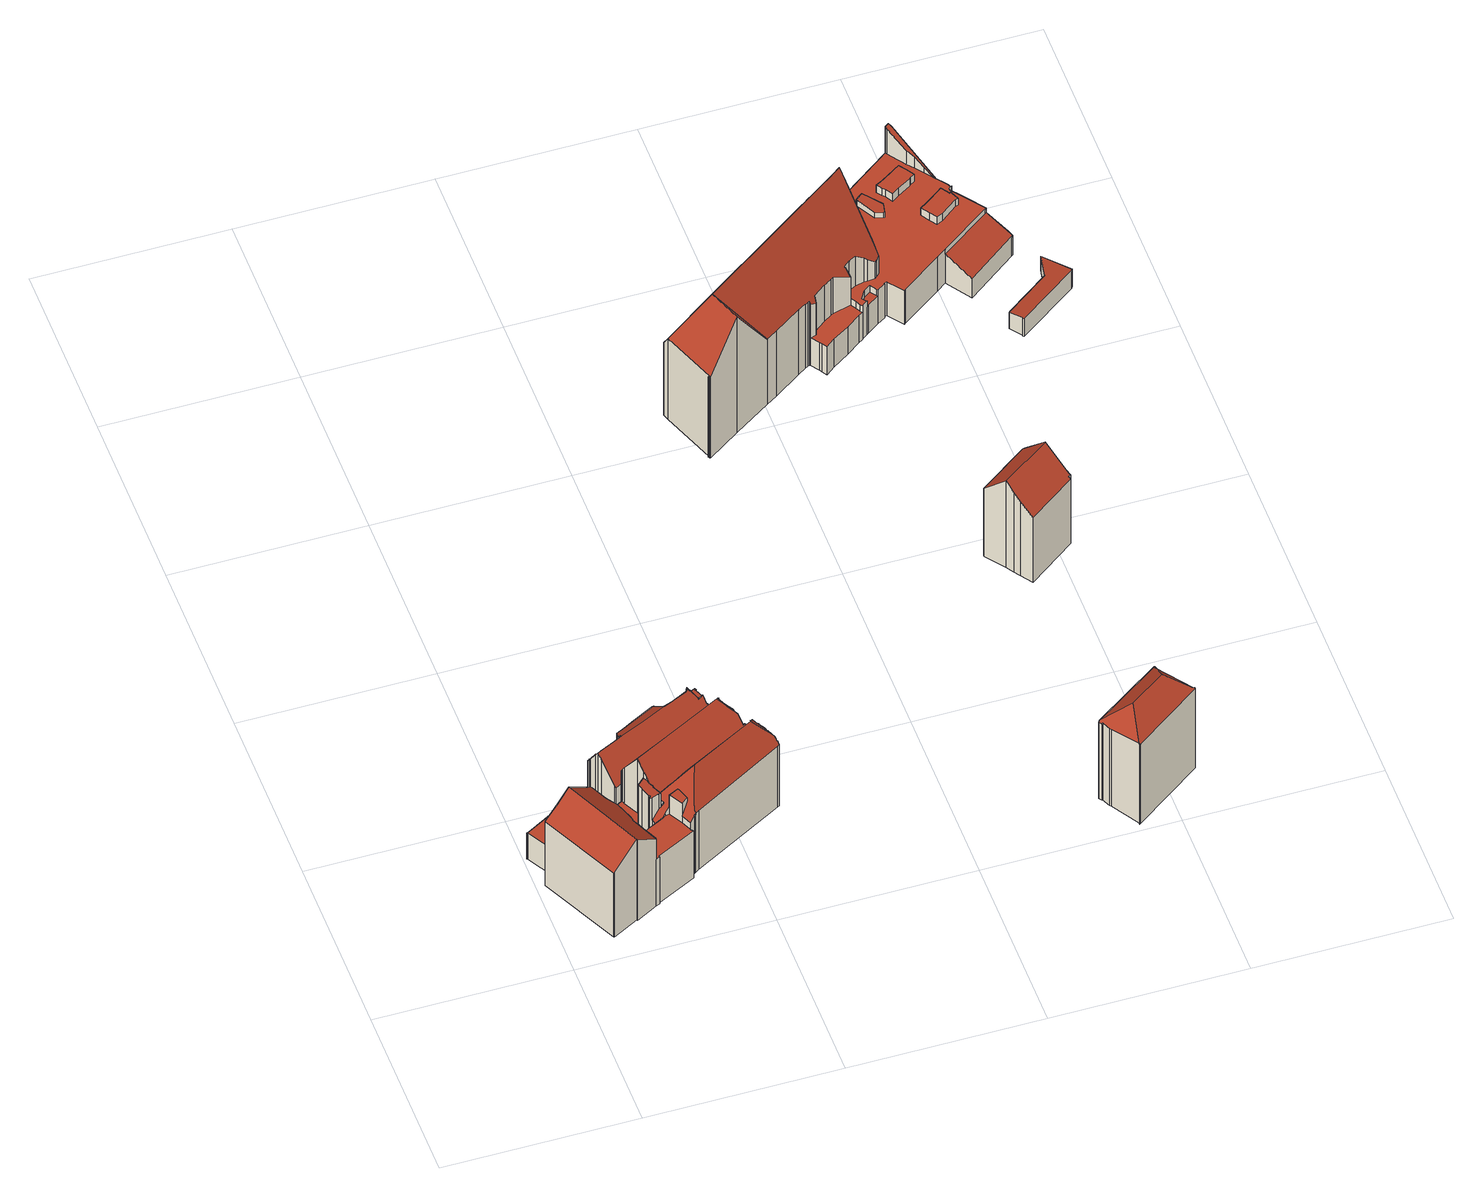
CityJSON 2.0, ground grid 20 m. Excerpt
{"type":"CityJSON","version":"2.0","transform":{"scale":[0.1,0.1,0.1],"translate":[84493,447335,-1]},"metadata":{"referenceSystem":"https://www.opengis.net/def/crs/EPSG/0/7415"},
"CityObjects":{
"building1":{"type":"Building","attributes":{"dak_type":"slanted","data_area":206.11,"data_coverage":0.917,"geconstateerd":false,"gid":15713260,"h_dak_50p":9.28,"h_dak_70p":10.01,"h_dak_max":11.8,"h_dak_min":3.34,"h_maaiveld":0.188,"kas_warenhuis":false,"lod11_replace":false,"ondergronds_type":"above ground","oorspronkelijkbouwjaar":1860,"pw_actueel":"yes","pw_bron":"ahn3","reconstructie_methode":"tudelft3d-geoflow","reconstruction_skipped":false,"rmse_lod12":2.62,"rmse_lod13":1.38,"rmse_lod22":0.237,"rn":1,"status":"Pand in gebruik","t_run":522.2,"val3dity_codes_lod12":"[]","val3dity_codes_lod13":"[]","val3dity_codes_lod22":"[]"},"children":["building1-1"]},
"building1-1":{"type":"BuildingPart","parents":["building1"],"geometry":[{"type":"Solid","lod":"2.2","boundaries":[[[[0,1,2,3,4,5,6,7,8,9,10,11,12,13,14,15,16,17,18,19,20,21,22,23,24,25,26,27,28,29,30,31,32,33,34,35,36,37,38,39,40,41,42,43,44,45,46,47,48,49,50,51,52,53,54,55]],[[56,48,47,57]],[[58,44,43,59]],[[60,61,62,63]],[[64,65,66,67]],[[68,18,17,69]],[[70,19,18,68]],[[71,72,73,74,75]],[[76,15,14,77]],[[77,14,13,78]],[[79,10,9,80]],[[81,11,10,79,82]],[[78,13,12,83]],[[83,12,11,81]],[[84,85,86,87]],[[88,48,56]],[[89,49,48,88]],[[59,43,42,90]],[[91,0,55,92]],[[93,53,52,94]],[[95,1,0,91]],[[96,50,97]],[[98,39,38,99,100]],[[101,51,50,96]],[[102,51,101]],[[97,50,49,89]],[[57,47,46,103]],[[103,46,45,104]],[[104,45,44,58]],[[105,41,40,106]],[[107,23,22,108]],[[109,110,111,112]],[[113,114,32,31,115]],[[116,28,27,117,118]],[[119,120,121,122,123]],[[94,52,51,102]],[[124,125,126,127]],[[128,129,130,131]],[[132,34,33,133]],[[117,27,26,134]],[[118,117,65,64]],[[135,136,137]],[[123,122,136,135]],[[138,139,140,141]],[[142,138,143,144]],[[145,146,139,138,142]],[[147,148,149]],[[150,151,152,153]],[[154,155,125,124]],[[156,157,158,159,160]],[[161,162,163,164]],[[165,166,167]],[[157,156,167]],[[90,42,41,105]],[[168,169,37,36,170]],[[164,163,16,15,76]],[[141,140,155,154]],[[171,172,169,168]],[[100,99,172,171]],[[99,38,37,169]],[[69,17,16,163]],[[108,22,21,173]],[[122,121,174,175]],[[67,66,120,119]],[[175,174,151,150]],[[176,177,178,179]],[[180,181,182,177,176]],[[183,24,23,107]],[[184,185,186,187]],[[187,186,188,189]],[[80,9,8,190]],[[82,79,85,84]],[[148,147,191,192,193,194]],[[166,165,191,147]],[[195,196,5,4,197]],[[87,86,185,184]],[[198,54,53,93]],[[92,55,54,198]],[[115,31,30,199]],[[173,21,20,200]],[[200,20,19,70]],[[201,202,162,161]],[[203,204,129,128]],[[75,74,202,201]],[[205,7,6,206]],[[197,4,3,207,208]],[[206,6,5,196]],[[208,207,209]],[[194,193,210,211]],[[193,192,196,195]],[[207,3,2,212]],[[212,2,1,95]],[[213,214,215,216,217]],[[218,219,214,213]],[[220,221,222,223]],[[199,30,29,224]],[[170,36,35,221,220]],[[225,226,227,228]],[[228,227,229,110,109]],[[230,231,232,233,234]],[[112,111,231,230]],[[127,126,232,231]],[[110,229,158,157]],[[234,233,146,145]],[[153,152,226,225]],[[144,143,137]],[[217,216,73,72]],[[216,215,25,24,183]],[[131,130,72,71]],[[235,61,60]],[[236,237,61,235]],[[238,239,235,60]],[[189,188,204,203]],[[177,182,240,241]],[[160,159,181,180]],[[134,26,25,215]],[[63,62,219,218]],[[242,243,239,238]],[[241,240,237,236]],[[179,178,243,242]],[[106,40,39,98]],[[211,210,244]],[[224,29,28,116]],[[223,222,245,246]],[[221,35,34,132]],[[246,245,247,248]],[[133,33,32,114]],[[248,247,114,113]],[[190,8,7,205]],[[125,155,140,139,146,233,232,126]],[[99,169,172]],[[59,90,249,250,251,154,252,253,254,255,256,257,258,104,58]],[[84,87,184,187,189,203,128,131,71,75,201,83,81,82]],[[201,161,164,76,77,78,83]],[[211,244,149,148,194]],[[207,212,95,91,92,198,93,94,259,260,256,255,261,262,209]],[[112,230,234,145,142,144,137,136,122,175,150,153,225,228,109]],[[127,231,111,110,157,167,166,147,149,244,210,193,195,197,208,209,262,261,255,254,253,252,154,124]],[[141,154,251,250,249,90,105,106,98,100,171,263,264,265,266,119,123,135,137,143,138]],[[257,256,260,259,94,102,101,96,97,89,88,56,57,103,104,258]],[[216,183,107,108,173,200,70,68,69,163,162,202,74,73]],[[243,178,177,241,236,235,239]],[[229,227,226,152,151,174,121,120,66,65,117,134,215,214,219,62,61,237,240,182,181,159,158]],[[60,63,218,213,217,72,130,129,204,188,186,185,86,85,79,80,190,205,206,196,192,191,165,167,156,160,180,176,179,242,238]],[[220,223,246,267,268,265,264,263,171,168,170]],[[267,246,248,113,115,199,224,116,118,64,67,119,266,265,268]],[[114,247,245,222,221,132,133]]]],"semantics":{"surfaces":[{"type":"GroundSurface"},{"type":"WallSurface","on_footprint_edge":true},{"type":"WallSurface","on_footprint_edge":false},{"type":"RoofSurface"}],"values":[[0,1,1,2,2,1,1,2,1,1,1,1,1,1,2,1,1,1,1,1,1,1,1,1,1,1,1,1,1,1,1,2,1,1,2,1,2,2,1,1,2,2,2,2,2,2,2,2,2,2,2,2,2,1,1,1,2,2,2,1,1,1,2,2,2,2,2,1,2,2,1,2,2,2,1,2,1,1,1,1,1,2,2,2,1,1,1,2,2,2,1,1,2,2,2,1,1,2,2,2,2,2,2,2,2,2,2,1,2,2,2,2,2,2,2,1,2,2,2,2,1,2,1,2,1,2,1,2,1,3,3,3,3,3,3,3,3,3,3,3,3,3,3,3,3,3,3]]}}]},
"building2":{"type":"Building","attributes":{"dak_type":"slanted","data_area":51.57,"data_coverage":0.867,"geconstateerd":false,"gid":15713255,"h_dak_50p":7.71,"h_dak_70p":8.18,"h_dak_max":9.09,"h_dak_min":2.84,"h_maaiveld":0.118,"kas_warenhuis":false,"lod11_replace":false,"ondergronds_type":"above ground","oorspronkelijkbouwjaar":1825,"pw_actueel":"yes","pw_bron":"ahn3","reconstructie_methode":"tudelft3d-geoflow","reconstruction_skipped":false,"rmse_lod12":2.04,"rmse_lod13":0.865,"rmse_lod22":0.208,"rn":1,"status":"Pand in gebruik","t_run":175.23,"val3dity_codes_lod12":"[]","val3dity_codes_lod13":"[]","val3dity_codes_lod22":"[]"},"children":["building2-1"]},
"building2-1":{"type":"BuildingPart","parents":["building2"],"geometry":[{"type":"Solid","lod":"2.2","boundaries":[[[[269,270,271,272,273,274,275,276,277,278,279,280,281,282,283,284,285,286,287,288,289,290,291,292,293,294,295,296,297,298,299,300,301,302,303,304,305,306,307,308,309]],[[310,311,312,313]],[[314,294,293,315]],[[315,293,292,316]],[[317,318,319,320]],[[321,290,289,322]],[[323,291,290,321]],[[316,292,291,323]],[[324,285,284,325]],[[325,284,283,311,310]],[[326,303,302,327]],[[328,304,303,326]],[[329,287,286,330]],[[330,286,285,324]],[[331,332,333,334]],[[335,336,332,331]],[[337,306,305,338]],[[339,340,341,342]],[[343,296,295,344]],[[345,346,344,347]],[[348,349,350]],[[351,270,269,352]],[[311,283,282,353]],[[322,289,288,354,355]],[[356,357,346,345]],[[358,276,275,359]],[[360,361,362]],[[363,308,307,364]],[[352,269,309,340,339]],[[340,309,308,363]],[[342,341,365]],[[365,341,336,335]],[[334,333,357,356]],[[366,367,318,317]],[[355,354,367,366]],[[354,288,287,329]],[[320,319,368,369]],[[370,300,299,371]],[[371,299,298,372]],[[373,297,296,343]],[[347,344,295,294,314]],[[372,298,297,373]],[[374,375,376]],[[377,378,379,380]],[[381,277,276,358]],[[382,359,275,274,383]],[[369,368,384,385,386]],[[386,385,374]],[[385,384,313,387]],[[388,281,280,389]],[[387,313,312,389,390]],[[353,282,281,388]],[[390,389,280,279,391]],[[391,279,278,392]],[[327,302,301,393]],[[393,301,300,370]],[[364,307,306,337]],[[338,305,304,328]],[[383,274,273,394]],[[394,273,272,395,396]],[[380,379,359,382]],[[362,361,378,377]],[[397,350,398]],[[398,350,399]],[[395,272,271,400]],[[400,271,270,351]],[[396,395,401,402]],[[402,401,349,348]],[[392,278,277,381]],[[354,329,330,324,325,310,313,384,368,319,318,367]],[[353,388,389,312,311]],[[364,337,338,328,326,327,393,370,371,372,373,343,344,346,357,333,332,336,341,340,363]],[[383,394,396,402,348,350,397,403,404,405,360,362,377,380,382]],[[359,379,378,361,360,376,375,374,385,387,390,391,392,381,358]],[[342,365,335,331,334,406,399,350,349,401,395,400,351,352,339]],[[355,366,317,320,369,386,374,376,360,405,404,403,397,398,399,406,334,356,345,347,314,315,316,323,321,322]]]],"semantics":{"surfaces":[{"type":"GroundSurface"},{"type":"WallSurface","on_footprint_edge":false},{"type":"WallSurface","on_footprint_edge":true},{"type":"RoofSurface"}],"values":[[0,1,2,2,1,2,2,2,2,2,2,2,2,2,1,1,2,1,2,1,1,2,2,2,1,2,1,2,2,2,1,1,1,1,1,2,1,2,2,2,2,2,1,1,2,2,1,1,1,2,1,2,2,2,2,2,2,2,2,2,1,1,1,1,2,2,1,1,2,3,3,3,3,3,3,3]]}}]},
"building3":{"type":"Building","attributes":{"dak_type":"slanted","data_area":41.9,"data_coverage":0.952,"geconstateerd":false,"gid":11568683,"h_dak_50p":11.98,"h_dak_70p":12.46,"h_dak_max":13.49,"h_dak_min":10.81,"h_maaiveld":0.43,"kas_warenhuis":false,"lod11_replace":false,"ondergronds_type":"above ground","oorspronkelijkbouwjaar":1865,"pw_actueel":"yes","pw_bron":"ahn3","reconstructie_methode":"tudelft3d-geoflow","reconstruction_skipped":false,"rmse_lod12":0.781,"rmse_lod13":0.815,"rmse_lod22":0.0335,"rn":1,"status":"Pand in gebruik","t_run":102.82,"val3dity_codes_lod12":"[]","val3dity_codes_lod13":"[]","val3dity_codes_lod22":"[]"},"children":["building3-1"]},
"building3-1":{"type":"BuildingPart","parents":["building3"],"geometry":[{"type":"MultiSurface","lod":"2.2","boundaries":[[[407,408,409,410,409,411,412,413,414,415,416,417,418,419]],[[420,408,407,421]],[[422,423,424]],[[425,426,427]],[[421,407,419,428]],[[428,419,418,429]],[[430,409,408,420]],[[431,411,409,432]],[[433,417,416,434]],[[426,413,412,435]],[[427,415,414,436]],[[436,414,413,426,425]],[[435,412,411,431,437]],[[437,431,423,422]],[[432,409,430]],[[429,418,417,433]],[[430,409,410,438]],[[434,416,415,427]],[[439,440,427,426,435,437,422,424]],[[436,425,427]],[[430,438,439,424,423,431,432]],[[420,440,439,438,430]],[[440,420,421,428,429,433,434,427]]],"semantics":{"surfaces":[{"type":"GroundSurface"},{"type":"WallSurface","on_footprint_edge":true},{"type":"WallSurface","on_footprint_edge":false},{"type":"RoofSurface"}],"values":[0,1,2,2,1,1,1,1,1,1,1,1,1,2,1,1,1,1,3,3,3,3,3]}}]},
"building4":{"type":"Building","attributes":{"dak_type":"slanted","data_area":31.68,"data_coverage":0.867,"geconstateerd":false,"gid":11568609,"h_dak_50p":10.34,"h_dak_70p":10.85,"h_dak_max":11.75,"h_dak_min":8.66,"h_maaiveld":-0.09,"kas_warenhuis":false,"lod11_replace":false,"ondergronds_type":"above ground","oorspronkelijkbouwjaar":1880,"pw_actueel":"yes","pw_bron":"ahn3","reconstructie_methode":"tudelft3d-geoflow","reconstruction_skipped":false,"rmse_lod12":0.856,"rmse_lod13":0.894,"rmse_lod22":0.0852,"rn":1,"status":"Pand in gebruik","t_run":77.47,"val3dity_codes_lod12":"[]","val3dity_codes_lod13":"[]","val3dity_codes_lod22":"[]"},"children":["building4-1"]},
"building4-1":{"type":"BuildingPart","parents":["building4"],"geometry":[{"type":"Solid","lod":"2.2","boundaries":[[[[441,442,443,444,445,446,447,448,449,450,451,452,453,454]],[[455,448,447,456]],[[456,447,446,457]],[[458,454,453,459]],[[460,445,444,461]],[[459,453,452,462]],[[462,452,451,463]],[[464,449,448,455]],[[465,443,442,466]],[[461,444,443,465]],[[457,446,445,460]],[[467,450,449,464]],[[466,442,441,468]],[[468,441,454,458]],[[463,451,450,467]],[[456,457,460,461,465,466,468,458,469,470,455]],[[467,464,455,470,469,458,459,462,463]]]],"semantics":{"surfaces":[{"type":"GroundSurface"},{"type":"WallSurface","on_footprint_edge":true},{"type":"RoofSurface"}],"values":[[0,1,1,1,1,1,1,1,1,1,1,1,1,1,1,2,2]]}}]},
"building5":{"type":"Building","attributes":{"dak_type":"slanted","data_area":353.85,"data_coverage":0.929,"geconstateerd":false,"gid":11568679,"h_dak_50p":8.57,"h_dak_70p":11.88,"h_dak_max":15.97,"h_dak_min":0.643,"h_maaiveld":0.012,"kas_warenhuis":false,"lod11_replace":false,"ondergronds_type":"above ground","oorspronkelijkbouwjaar":1562,"pw_actueel":"yes","pw_bron":"ahn3","reconstructie_methode":"tudelft3d-geoflow","reconstruction_skipped":false,"rmse_lod12":4.97,"rmse_lod13":1.82,"rmse_lod22":0.3,"rn":1,"status":"Pand in gebruik","t_run":855.71,"val3dity_codes_lod12":"[]","val3dity_codes_lod13":"[]","val3dity_codes_lod22":"[]"},"children":["building5-1","building5-2"]},
"building5-1":{"type":"BuildingPart","parents":["building5"],"geometry":[{"type":"Solid","lod":"2.2","boundaries":[[[[471,472,473,474,475,476,477,478,479,480]],[[481,474,473,482]],[[483,476,475,484]],[[482,473,472,485]],[[485,472,471,486]],[[487,477,476,483]],[[484,475,474,481]],[[488,479,478,489]],[[486,471,480,490]],[[489,478,477,487]],[[490,480,479,488]],[[489,487,483,484,481,482,485,486,490,488]]]],"semantics":{"surfaces":[{"type":"GroundSurface"},{"type":"WallSurface","on_footprint_edge":true},{"type":"RoofSurface"}],"values":[[0,1,1,1,1,1,1,1,1,1,1,2]]}}]},
"building5-2":{"type":"BuildingPart","parents":["building5"],"geometry":[{"type":"Solid","lod":"2.2","boundaries":[[[[491,492,493,494,495,496,497,498,499,500,501,502,503,504,505,506,507,508,509,510,511,512,513,514,515,516,517,518,519,520,521,522,523,524,525,526,527,528,529,530,531,532,533,534,535,536,537,538,539,540,541,542,543,544,545,546]],[[547,548,549,550]],[[551,500,499,552]],[[553,554,555,556]],[[554,495,494,557]],[[558,496,495,554,553]],[[559,546,560]],[[561,562,563,564]],[[565,492,491,566]],[[567,568,531,530,569]],[[570,516,571]],[[572,498,497,573]],[[574,575,576,577]],[[578,579,580,581]],[[582,583,584,585]],[[581,580,586,587]],[[587,586,548,547]],[[585,584,588,589]],[[590,591,583,582]],[[591,513,512,592]],[[593,510,509,594]],[[560,546,545,595]],[[596,597,598,599]],[[600,541,540,601]],[[566,491,546,559]],[[602,603,604,605]],[[599,598,606,607]],[[595,545,544,608]],[[609,520,519,610]],[[610,519,518,611]],[[612,613,614]],[[615,522,521,616]],[[617,523,522,615]],[[618,619,620,621]],[[621,620,622,623]],[[624,625,626,627]],[[628,629,630,631]],[[631,630,632,633]],[[627,626,634,635]],[[636,511,510,593]],[[637,638,639,640]],[[641,642,643,644]],[[645,646,647,648]],[[649,526,650]],[[650,526,525,651]],[[608,544,543,652]],[[653,654,579,578]],[[655,504,503,656]],[[657,508,507,658]],[[616,521,520,609]],[[659,660,661,662,663]],[[664,665,666,667]],[[667,666,502,501,668]],[[589,588,669,670]],[[671,672,673,674]],[[675,676,677,678]],[[594,509,508,657]],[[679,534,533,680]],[[681,682,683,684]],[[685,686,687,688]],[[689,690,691,692]],[[692,691,642,641]],[[693,694,562,561]],[[695,532,531,568]],[[680,533,532,695]],[[564,563,646,645]],[[696,697,698,699]],[[700,539,538,701,702]],[[703,704,705,706]],[[706,705,597,596]],[[707,708,654,653]],[[670,669,660,659]],[[709,710,676,675,711]],[[662,661,712,713]],[[714,715,638,637]],[[663,662,715,714]],[[668,501,500,551]],[[716,536,535,694,693]],[[640,639,717,718]],[[658,507,506,576]],[[719,720,721,722,723]],[[694,535,534,679]],[[724,725,690,689]],[[726,517,516,570]],[[571,516,515,727]],[[728,514,513,591,590]],[[651,525,524,729]],[[730,731,568,567]],[[557,494,493,732]],[[644,643,733,734]],[[734,733,686,685]],[[699,698,725,724]],[[735,736,665,664]],[[552,499,498,572]],[[656,503,502,666]],[[737,527,526,649]],[[569,530,529,738]],[[738,529,528,739]],[[556,555,559,560]],[[740,741,704,703]],[[739,528,527,737]],[[742,743,731,730]],[[723,722,743,742]],[[711,675,720,719]],[[744,745,721,720]],[[550,549,710,709]],[[746,747,629,628]],[[605,604,741,740]],[[623,622,747,746]],[[748,749,750,751]],[[751,750,752,753]],[[754,755,603,602]],[[753,752,756,757]],[[757,756,697,696]],[[611,518,517,726]],[[592,512,511,636]],[[713,712,758,759]],[[729,524,523,617]],[[573,497,496,558]],[[760,761,762,763]],[[763,762,745,744]],[[577,576,506,505,764]],[[759,758,575,574]],[[764,505,504,655,765]],[[765,655,672,671]],[[766,767,736,735]],[[674,673,767,766]],[[768,769,770,771]],[[718,717,769,768]],[[772,773,774,775]],[[775,774,755,754]],[[607,606,776,777]],[[777,776,773,772]],[[684,683,625,624]],[[678,677,761,760]],[[702,778,779]],[[648,647,779]],[[635,634,682,681]],[[780,542,541,600]],[[652,543,542,780]],[[601,540,539,700]],[[701,778,702]],[[701,538,537,781]],[[781,537,536,716]],[[732,493,492,565]],[[688,687,749,748]],[[633,632,619,618]],[[771,770,708,707]],[[727,515,514,728]],[[711,719,723,742,730,567,569,738,739,737,649,613,782,587,547,550,709]],[[753,757,696,699,724,689,692,641,644,734,685,688,748,751]],[[649,650,651,729,617,615,616,609,613]],[[613,609,610,783,784,614]],[[575,758,712,661,660,669,588,584,583,591,592,636,593,594,657,658,576]],[[672,655,656,666,665,736,767,673]],[[777,772,775,754,602,605,740,703,706,596,599,607]],[[678,760,763,744,720,675]],[[635,681,684,624,627]],[[601,700,702,779,647,646,563,562,694,679,680,695,568,731,743,722,721,745,762,761,677,676,710,549,548,586,580,579,654,708,770,769,717,639,638,715,662,713,759,574,577,764,765,671,674,766,735,664,667,668,551,552,572,573,558,553,556,560,595,608,652,780,600],[625,683,682,634,626],[749,687,686,733,643,642,691,690,725,698,697,756,752,750],[747,622,620,619,632,630,629],[773,776,606,598,597,705,704,741,604,603,755,774]],[[701,781,716,693,561,564,645,648,779,778]],[[732,565,566,559,555,554,557]],[[718,768,771,707,653,578,581,587,782,613,612,614,784,783,610,611,726,570,571,727,728,590,582,585,589,670,659,663,714,637,640]],[[633,618,621,623,746,628,631]]]],"semantics":{"surfaces":[{"type":"GroundSurface"},{"type":"WallSurface","on_footprint_edge":false},{"type":"WallSurface","on_footprint_edge":true},{"type":"RoofSurface"}],"values":[[0,1,2,1,2,2,2,1,2,2,2,2,1,1,1,1,1,1,1,2,2,2,1,2,2,1,1,2,2,2,1,2,2,1,1,1,1,1,1,2,1,1,1,2,2,2,1,2,2,2,1,1,2,1,1,1,2,2,1,1,1,1,1,2,2,1,1,2,1,1,1,1,1,1,1,1,2,2,1,2,1,2,1,2,2,2,2,1,2,1,1,1,1,2,2,2,2,2,1,1,2,1,1,1,1,1,1,1,1,1,1,1,1,1,2,2,1,2,2,1,1,2,1,2,1,1,1,1,1,1,1,1,1,1,1,1,1,1,2,2,2,1,2,2,2,1,1,1,2,3,3,3,3,3,3,3,3,3,3,3,3,3,3]]}}]}
},
"vertices":[
[248,135,12],[246,134,12],[151,82,12],[147,79,12],[145,78,12],[141,76,12],[142,74,12],[143,73,12],[102,53,12],[102,52,12],[98,50,12],[76,38,12],[75,39,12],[49,25,12],[48,25,12],[8,108,12],[9,109,12],[21,115,12],[4,145,12],[3,146,12],[5,147,12],[41,167,12],[42,166,12],[47,157,12],[58,135,12],[62,138,12],[68,141,12],[100,158,12],[105,161,12],[204,214,12],[206,216,12],[207,215,12],[212,205,12],[215,197,12],[216,195,12],[219,190,12],[219,189,12],[220,189,12],[223,182,12],[225,177,12],[226,175,12],[228,176,12],[229,175,12],[230,172,12],[230,171,12],[232,166,12],[235,159,12],[236,160,12],[236,158,12],[239,153,12],[240,150,12],[241,148,12],[245,139,12],[246,138,12],[246,137,12],[247,137,12],[236,158,103],[236,160,103],[230,171,94],[230,172,92],[83,107,75],[83,107,45],[79,115,45],[79,115,75],[101,158,88],[101,158,45],[102,155,45],[102,155,93],[4,145,47],[21,115,47],[3,146,47],[63,135,100],[63,135,74],[63,135,47],[57,132,47],[57,132,106],[8,108,99],[48,25,99],[49,25,100],[98,50,76],[102,52,76],[76,38,122],[98,50,104],[75,39,122],[98,51,104],[98,51,76],[85,82,75],[85,82,102],[236,158,104],[239,153,104],[229,175,88],[248,135,95],[247,137,99],[246,138,101],[245,139,104],[246,134,95],[240,150,103],[240,150,104],[225,177,92],[223,182,52],[223,182,99],[241,148,103],[241,148,104],[235,159,104],[232,166,104],[228,176,90],[226,175,90],[47,157,47],[42,166,47],[113,106,98],[113,106,68],[120,108,79],[120,108,99],[212,205,101],[212,205,53],[207,215,83],[105,161,87],[100,158,45],[100,158,87],[110,139,119],[110,139,45],[113,132,45],[113,132,99],[113,132,109],[122,115,86],[122,115,45],[125,108,45],[125,108,86],[80,109,97],[80,109,75],[71,117,75],[71,117,101],[216,195,53],[215,197,53],[68,141,45],[115,129,105],[115,129,99],[116,124,99],[118,118,91],[118,118,45],[120,118,45],[120,118,89],[118,118,99],[118,120,94],[118,120,99],[119,116,99],[119,116,45],[128,101,86],[128,101,102],[138,106,102],[108,120,98],[108,120,45],[111,111,45],[111,111,98],[122,117,88],[122,117,45],[116,96,76],[116,96,65],[116,96,45],[103,90,45],[103,90,75],[23,115,112],[23,115,47],[9,109,47],[9,109,100],[124,100,76],[124,100,79],[122,99,76],[220,189,100],[220,189,53],[219,189,100],[221,183,101],[221,183,51],[41,167,47],[106,126,45],[106,126,98],[94,95,75],[94,95,52],[90,92,53],[90,92,75],[99,88,75],[99,88,45],[94,95,45],[58,135,47],[86,83,101],[86,83,75],[85,88,75],[85,88,101],[83,97,75],[83,97,99],[102,53,76],[128,101,76],[136,87,76],[136,87,85],[136,87,102],[141,76,85],[141,76,76],[145,78,91],[246,137,99],[206,216,82],[5,147,47],[36,122,123],[36,122,47],[82,101,99],[82,101,75],[143,73,76],[142,74,76],[147,79,92],[147,79,94],[146,81,95],[143,92,98],[143,92,102],[151,82,92],[64,136,74],[64,136,45],[62,138,45],[62,138,47],[62,138,74],[79,116,75],[79,116,45],[219,190,100],[219,190,53],[214,194,50],[214,194,103],[204,214,83],[112,109,98],[112,109,45],[110,106,45],[110,106,98],[113,106,45],[122,108,99],[122,108,81],[122,108,45],[121,111,45],[121,111,99],[83,107,52],[89,102,52],[89,102,45],[83,106,75],[83,106,52],[90,101,45],[90,101,52],[86,99,75],[86,99,52],[139,105,102],[209,199,47],[209,199,107],[211,204,51],[211,204,102],[227,174,88],[224,172,88],[221,170,88],[134,114,102],[137,114,104],[148,111,118],[156,109,126],[223,144,127],[223,146,126],[230,160,110],[242,140,107],[235,142,114],[152,99,115],[148,87,102],[214,186,108],[211,187,112],[205,190,117],[111,140,119],[209,199,108],[206,191,116],
[90,192,11],[91,193,11],[95,195,11],[111,204,11],[120,208,11],[129,213,11],[154,227,11],[155,227,11],[195,248,11],[196,246,11],[195,246,11],[196,242,11],[198,238,11],[199,238,11],[199,237,11],[200,235,11],[199,235,11],[201,231,11],[203,226,11],[203,225,11],[205,220,11],[206,220,11],[206,218,11],[207,217,11],[206,217,11],[206,216,11],[94,155,11],[79,147,11],[66,140,11],[62,137,11],[58,135,11],[58,136,11],[51,149,11],[48,154,11],[42,165,11],[41,167,11],[43,168,11],[51,172,11],[66,180,11],[68,181,11],[76,185,11],[199,237,86],[199,237,48],[192,234,45],[192,234,86],[206,216,75],[206,217,76],[207,217,76],[195,224,91],[195,224,85],[191,226,86],[191,226,97],[206,220,80],[205,220,80],[206,218,77],[199,235,86],[200,235,86],[42,165,40],[48,154,40],[41,167,40],[203,226,85],[201,231,85],[81,176,98],[81,176,39],[82,174,39],[82,174,101],[78,182,87],[78,182,39],[51,172,40],[43,168,40],[76,185,82],[76,185,40],[77,183,39],[77,183,84],[79,147,39],[94,155,39],[93,156,71],[93,156,39],[94,155,69],[109,195,94],[109,195,90],[109,188,98],[91,193,80],[90,192,80],[199,238,48],[203,225,85],[203,225,88],[85,170,95],[85,170,39],[155,227,74],[154,227,74],[161,213,99],[159,218,89],[159,218,94],[68,181,40],[66,180,40],[77,183,86],[198,222,88],[198,222,85],[190,226,86],[190,226,98],[58,136,39],[58,135,39],[62,137,39],[66,140,39],[186,224,98],[186,224,99],[170,217,98],[155,226,88],[155,226,76],[155,226,75],[155,226,87],[195,248,70],[154,227,87],[129,213,88],[188,227,86],[188,227,95],[188,227,101],[192,234,88],[198,238,47],[196,242,47],[196,242,80],[195,246,74],[196,246,74],[51,149,39],[120,208,88],[111,204,78],[111,204,88],[110,188,100],[109,188,102],[108,187,100],[95,195,80],[110,200,84],[110,200,91],[137,201,99],[152,208,99],[160,212,99],[86,176,101],
[533,47,14],[534,48,14],[605,97,14],[605,96,14],[631,56,14],[631,55,14],[560,4,14],[559,3,14],[559,5,14],[541,34,14],[540,35,14],[536,44,14],[535,44,14],[534,48,119],[533,47,118],[630,56,123],[630,56,122],[630,55,123],[560,4,123],[560,4,122],[559,5,123],[535,44,118],[536,44,119],[605,97,119],[631,56,122],[605,97,118],[540,35,119],[541,34,119],[631,55,122],[559,3,122],[631,56,123],[605,96,120],[601,63,144],[564,37,144],
[612,376,9],[615,372,9],[613,371,9],[614,369,9],[565,333,9],[556,345,9],[552,351,9],[547,359,9],[532,379,9],[532,380,9],[583,417,9],[584,415,9],[586,412,9],[598,396,9],[547,359,127],[552,351,118],[556,345,110],[598,396,126],[586,412,107],[565,333,97],[614,369,96],[584,415,103],[583,417,100],[532,379,102],[613,371,99],[615,372,99],[532,380,101],[612,376,103],[597,395,126],[549,361,126],
[698,705,10],[699,709,10],[720,679,10],[719,677,10],[657,633,10],[656,634,10],[656,635,10],[647,647,10],[648,648,10],[694,682,10],[719,677,34],[720,679,34],[656,634,34],[657,633,34],[699,709,28],[698,705,29],[656,635,34],[648,648,32],[647,647,32],[694,682,31],
[677,739,10],[680,735,10],[679,734,10],[627,695,10],[609,721,10],[599,714,10],[557,684,10],[556,683,10],[544,699,10],[541,698,10],[541,697,10],[533,692,10],[520,683,10],[519,682,10],[513,678,10],[513,677,10],[508,674,10],[494,664,10],[476,652,10],[467,645,10],[464,650,10],[462,653,10],[456,661,10],[455,662,10],[453,661,10],[450,659,10],[442,654,10],[413,634,10],[402,627,10],[364,602,10],[330,579,10],[330,580,10],[329,579,10],[328,581,10],[329,581,10],[308,638,10],[306,645,10],[307,645,10],[306,646,10],[488,777,10],[496,783,10],[506,790,10],[543,817,10],[561,830,10],[595,855,10],[599,858,10],[601,856,10],[638,798,10],[638,797,10],[639,795,10],[640,795,10],[637,793,10],[637,791,10],[642,785,10],[648,777,10],[662,759,10],[514,753,166],[514,753,57],[506,766,57],[506,766,137],[541,698,56],[544,699,56],[609,721,56],[609,721,50],[661,758,50],[661,758,56],[627,695,36],[599,714,56],[662,759,50],[662,759,56],[596,853,91],[596,853,57],[609,835,57],[609,835,76],[680,735,37],[677,739,40],[496,783,103],[496,783,57],[488,777,103],[450,659,98],[450,659,97],[556,683,56],[557,684,56],[511,679,56],[511,679,47],[513,677,47],[513,677,56],[536,718,97],[536,718,57],[521,742,57],[521,742,149],[462,663,91],[462,663,48],[462,667,48],[462,667,97],[515,752,57],[515,752,169],[475,677,48],[475,677,97],[456,661,94],[456,661,48],[462,653,48],[467,645,48],[476,652,48],[648,777,57],[618,756,67],[618,756,57],[635,769,57],[635,769,66],[640,795,57],[639,795,57],[623,785,66],[623,785,57],[609,774,57],[609,774,67],[638,770,57],[638,770,66],[642,785,57],[364,602,168],[402,627,99],[413,634,99],[351,637,167],[351,637,168],[353,636,166],[330,580,120],[330,579,120],[329,579,119],[567,777,64],[567,777,57],[568,777,57],[568,777,64],[570,787,57],[570,787,65],[522,758,70],[522,758,57],[522,757,57],[522,757,70],[551,802,66],[551,802,57],[548,800,57],[548,800,65],[559,779,57],[559,779,64],[527,747,57],[527,747,70],[464,650,48],[507,699,97],[507,699,57],[514,703,57],[514,703,97],[593,824,66],[593,824,57],[578,814,57],[578,814,67],[615,828,71],[615,828,57],[621,820,57],[621,820,64],[308,638,121],[308,638,120],[329,581,120],[637,791,57],[540,711,80],[540,711,57],[519,682,48],[520,683,48],[494,664,47],[508,674,47],[486,684,97],[486,684,48],[505,689,48],[505,689,57],[505,689,86],[532,693,56],[532,693,48],[533,692,48],[533,692,56],[541,697,56],[483,682,48],[483,682,97],[518,682,56],[518,682,48],[515,686,48],[515,686,56],[506,770,70],[506,770,57],[523,782,57],[523,782,69],[561,830,57],[543,817,57],[536,754,69],[536,754,57],[527,762,57],[527,762,70],[575,804,67],[575,804,57],[577,802,57],[577,802,67],[599,828,66],[599,828,57],[594,825,57],[594,825,66],[595,855,93],[595,855,57],[506,790,57],[609,812,66],[609,812,57],[609,813,57],[609,813,66],[638,797,57],[638,798,45],[638,798,57],[607,760,67],[607,760,57],[612,753,57],[612,753,67],[537,708,79],[537,708,57],[505,769,132],[505,769,57],[506,770,132],[508,684,48],[508,684,57],[501,694,97],[501,694,57],[599,858,93],[523,705,57],[523,705,90],[506,779,118],[506,779,70],[506,779,57],[499,778,57],[499,778,112],[604,821,66],[604,821,57],[442,654,98],[453,661,97],[455,662,97],[328,581,119],[496,782,104],[496,782,57],[679,734,37],[571,810,57],[571,810,67],[527,699,57],[527,699,48],[306,645,109],[306,646,107],[307,645,109],[601,769,67],[601,769,57],[498,780,109],[498,780,57],[506,786,70],[506,786,57],[555,805,66],[555,805,57],[582,794,67],[582,794,57],[589,799,57],[589,799,67],[603,808,57],[603,808,66],[627,788,66],[627,788,57],[604,809,57],[604,809,66],[511,680,47],[511,680,56],[524,788,69],[524,788,57],[525,800,57],[525,800,69],[513,678,56],[519,682,56],[520,694,57],[520,694,48],[527,705,86],[527,705,57],[535,706,57],[535,706,79],[634,780,66],[634,780,57],[633,779,57],[633,779,66],[638,771,57],[638,771,66],[638,798,44],[627,812,57],[637,793,57],[601,856,91],[506,745,169],[401,627,101],[395,628,109]
]}
